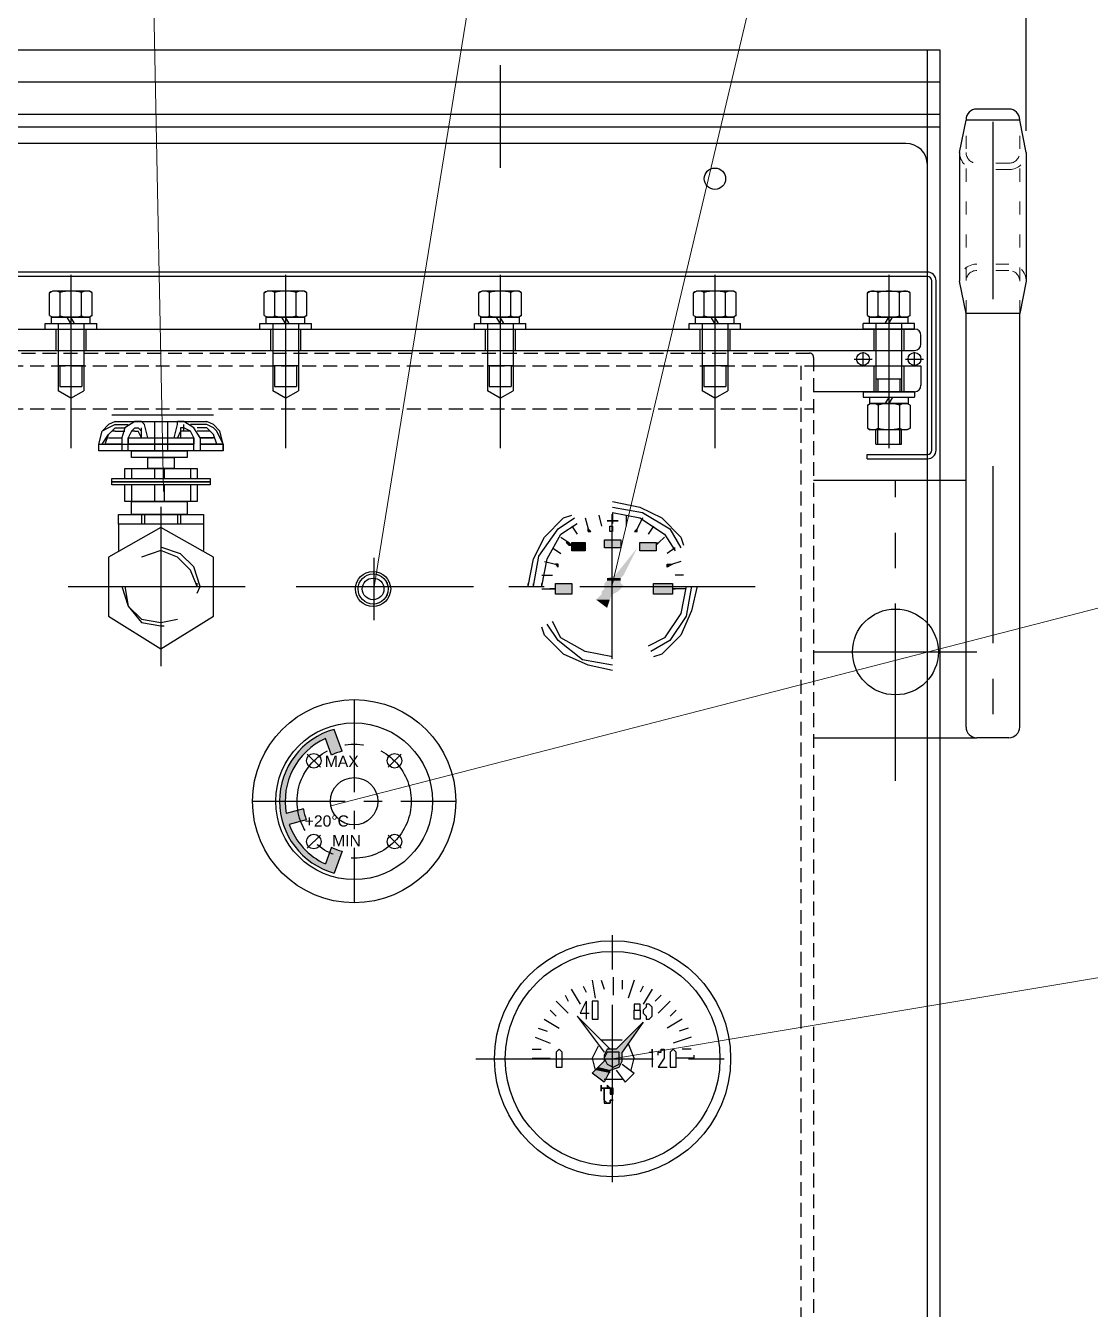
# Model space of a CAD drawing. Header units: millimetres. Extents: x 51831 to 122350, y -311274 to -161296.
# Drawn here: x 55073 to 55569, y -162672 to -162074 of the extents above; entities that cross this region are included whole.
import ezdxf

# ---------------------------------------------------------------- set-up
doc = ezdxf.new("R2010")
doc.units = ezdxf.units.MM
doc.header["$LTSCALE"] = 13
for name, pattern in [('ACAD_ISO03W100', [1.18, 0.47, -0.71]), ('CENTER', [50.8, 31.75, -6.35, 6.35, -6.35]), ('CENTER2', [1.125, 0.75, -0.125, 0.125, -0.125]), ('CENTERX2', [101.6, 63.5, -12.7, 12.7, -12.7]), ('DASHED', [0.75, 0.5, -0.25]), ('HIDDEN', [9.525, 6.35, -3.175])]:
    doc.linetypes.add(name, pattern=pattern)
doc.layers.get('0').update_dxf_attribs({"color": 1, "linetype": 'CENTER'})
for name, color, linetype in [('1', 4, 'Continuous'), ('2', 3, 'Continuous'), ('2细线层', 4, 'Continuous'), ('3中心线层', 1, 'CENTER'), ('4', 2, 'HIDDEN'), ('4虚线层', 6, 'DASHED'), ('粗实线', 4, 'Continuous')]:
    doc.layers.add(name, color=color, linetype=linetype)
doc.layers.add('标注、文本', color=3, linetype='Continuous', lineweight=25)
doc.layers.add('铁心', color=3, linetype='Continuous', lineweight=0)
doc.styles.add('Note Text (ANSI)', font='arial.ttf')
doc.styles.get("Standard").update_dxf_attribs({"font": 'gbenor.shx', "bigfont": 'gbcbig.shx'})
doc.dimstyles.new('1-15', dxfattribs={"dimscale": 20, "dimtxt": 3.5, "dimasz": 2, "dimexe": 1.5, "dimexo": 0.5, "dimgap": 0.5, "dimtad": 1, "dimtoh": 1, "dimdec": 1, "dimdsep": 46, "dimtxsty": 'Standard', "dimcen": 2.5, "dimclrd": 3, "dimclre": 3, "dimclrt": 3, "dimadec": 0, "dimazin": 2, "dimtfac": 1, "dimtdec": 1, "dimtmove": 0, "dimatfit": 2, "dimfxl": 1, "dimarcsym": 0})

# ---------------------------------------------------------------- blocks, each defined once
blk = doc.blocks.new('fgffg')
blk.add_hatch(color=256).paths.add_polyline_path([(26283.3, -83546.9, -0.054749), (26292.7, -83543.5), (26285.6, -83524, 0.757864), (26285.6, -83652), (26292.7, -83632.5, -0.054749), (26283.3, -83629), (26277.9, -83643.8, -0.201943), (26245.7, -83608.7), (26260.9, -83604.6, -0.054749), (26258.3, -83594.9), (26243.1, -83599, -0.342707), (26277.9, -83532.1)])
for p, q in [((26283.3, -83546.9), (26277.9, -83532.1)), ((26292.7, -83543.5), (26285.6, -83524)), ((26258.3, -83594.9), (26243.1, -83599)), ((26260.9, -83604.6), (26245.7, -83608.7)), ((26283.3, -83629), (26277.9, -83643.8)), ((26292.7, -83632.5), (26285.6, -83652))]:
    blk.add_line(p, q)
for radius, start, end in [(66.5, 105.6856, 254.3144), (61.5, 114.6661, 190.3339), (45.8, 103.7325, 116.2675), (45.8, 188.7325, 201.2675), (61.5, 199.6661, 245.3339), (45.8, 243.7325, 256.2675)]:
    blk.add_arc((26303.6, -83588), radius, start, end)
blk = doc.blocks.new('A$C6F763E90')
at = {"layer": '1', "color": 1, "linetype": 'CENTERX2', "lineweight": -3, "ltscale": 0.1}
for p, q in [((90.5, 181.1), (90.5, 0)), ((48.8, 132.3), (60.4, 120.7)), ((132.3, 132.3), (120.7, 120.7)), ((0, 90.5), (181.1, 90.5)), ((48.8, 48.8), (60.4, 60.4)), ((132.3, 48.8), (120.7, 60.4))]:
    blk.add_line(p, q, dxfattribs=at)
blk.add_circle((90.5, 90.5), 50.8, dxfattribs=at)
at = {"layer": '2细线层'}
for centre, radius in [((90.5, 90.5), 90.5), ((90.5, 90.5), 69.8), ((54.6, 126.5), 6.5), ((126.5, 126.5), 6.5), ((90.5, 90.5), 21.1), ((54.6, 54.6), 6.5), ((126.5, 54.6), 6.5)]:
    blk.add_circle(centre, radius, dxfattribs=at)
blk.add_blockref('fgffg', (-26213, 83678.5), dxfattribs=at)
at = {"layer": '2细线层', "style": 'Note Text (ANSI)'}
for s, p in [('MAX', (64.3, 121)), ('+20%%DC', (46.5, 67.9)), ('MIN', (70.9, 50.4))]:
    blk.add_text(s, height=10, dxfattribs=at).set_placement(p)
blk = doc.blocks.new('A$C611D0E0A')
at = {"layer": '粗实线', "lineweight": 30}
h = blk.add_hatch(color=256, dxfattribs=at)
h.dxf.hatch_style = 2
h.paths.add_polyline_path([(0.931, 2.201), (0.931, 2.159), (0.974, 2.159)])
h = blk.add_hatch(color=256, dxfattribs=at)
h.dxf.hatch_style = 2
h.paths.add_polyline_path([(1.693, 2.201), (1.651, 2.159), (1.693, 2.159)])
h = blk.add_hatch(color=256, dxfattribs=at)
h.dxf.hatch_style = 2
h.paths.add_polyline_path([(1.185, 1.905), (1.439, 1.905), (1.439, 2.032), (1.185, 2.032)])
h = blk.add_hatch(color=256, dxfattribs=at)
h.dxf.hatch_style = 2
h.paths.add_polyline_path([(0.593, 1.99), (0.635, 1.99), (0.635, 1.947)])
h = blk.add_hatch(color=256, dxfattribs=at)
h.dxf.hatch_style = 2
h.paths.add_polyline_path([(0.635, 1.863), (0.889, 1.863), (0.889, 1.99), (0.635, 1.99)])
h = blk.add_hatch(color=256, dxfattribs=at)
h.dxf.hatch_style = 2
h.paths.add_polyline_path([(0.931, 1.905), (1.143, 1.482), (1.27, 1.482)])
h = blk.add_hatch(color=256, dxfattribs=at)
h.dxf.hatch_style = 2
h.paths.add_polyline_path([(1.736, 1.863), (1.947, 1.863), (1.947, 1.99), (1.736, 1.99)])
h = blk.add_hatch(color=256, dxfattribs=at)
h.dxf.hatch_style = 2
h.paths.add_polyline_path([(1.99, 1.99), (1.947, 1.947), (1.99, 1.947)])
h = blk.add_hatch(color=256, dxfattribs=at)
h.dxf.hatch_style = 2
h.paths.add_polyline_path([(1.99, 1.99), (2.032, 1.99), (1.99, 1.947)])
h = blk.add_hatch(color=256, dxfattribs=at)
h.dxf.hatch_style = 2
h.paths.add_polyline_path([(0.423, 1.651), (0.466, 1.651), (0.466, 1.609)])
h = blk.add_hatch(color=256, dxfattribs=at)
h.dxf.hatch_style = 2
h.paths.add_polyline_path([(2.159, 1.651), (2.201, 1.651), (2.159, 1.609)])
h = blk.add_hatch(color=256, dxfattribs=at)
h.dxf.hatch_style = 2
h.paths.add_polyline_path([(1.143, 1.482), (1.185, 1.439), (1.397, 1.439)])
h = blk.add_hatch(color=256, dxfattribs=at)
h.dxf.hatch_style = 2
h.paths.add_polyline_path([(1.143, 1.482), (1.27, 1.482), (1.397, 1.439)])
h = blk.add_hatch(color=256, dxfattribs=at)
h.dxf.hatch_style = 2
h.paths.add_polyline_path([(1.185, 1.439), (1.185, 1.397), (1.397, 1.397)])
h = blk.add_hatch(color=256, dxfattribs=at)
h.dxf.hatch_style = 2
h.paths.add_polyline_path([(1.185, 1.439), (1.397, 1.439), (1.397, 1.397)])
h = blk.add_hatch(color=256, dxfattribs=at)
h.dxf.hatch_style = 2
h.paths.add_polyline_path([(1.185, 1.397), (1.185, 1.355), (1.439, 1.355)])
h = blk.add_hatch(color=256, dxfattribs=at)
h.dxf.hatch_style = 2
h.paths.add_polyline_path([(1.185, 1.397), (1.397, 1.397), (1.439, 1.355)])
h = blk.add_hatch(color=256, dxfattribs=at)
h.dxf.hatch_style = 2
h.paths.add_polyline_path([(0.381, 1.185), (0.677, 1.185), (0.677, 1.355), (0.381, 1.355)])
h = blk.add_hatch(color=256, dxfattribs=at)
h.dxf.hatch_style = 2
h.paths.add_polyline_path([(1.185, 1.355), (1.143, 1.312), (1.439, 1.312)])
h = blk.add_hatch(color=256, dxfattribs=at)
h.dxf.hatch_style = 2
h.paths.add_polyline_path([(1.143, 1.312), (1.185, 1.27), (1.439, 1.27)])
h = blk.add_hatch(color=256, dxfattribs=at)
h.dxf.hatch_style = 2
h.paths.add_polyline_path([(1.143, 1.312), (1.439, 1.312), (1.439, 1.27)])
h = blk.add_hatch(color=256, dxfattribs=at)
h.dxf.hatch_style = 2
h.paths.add_polyline_path([(1.185, 1.355), (1.439, 1.355), (1.439, 1.312)])
h = blk.add_hatch(color=256, dxfattribs=at)
h.dxf.hatch_style = 2
h.paths.add_polyline_path([(1.185, 1.27), (1.228, 1.228), (1.482, 1.228)])
h = blk.add_hatch(color=256, dxfattribs=at)
h.dxf.hatch_style = 2
h.paths.add_polyline_path([(1.185, 1.27), (1.439, 1.27), (1.482, 1.228)])
h = blk.add_hatch(color=256, dxfattribs=at)
h.dxf.hatch_style = 2
h.paths.add_polyline_path([(1.228, 1.228), (1.312, 1.185), (1.482, 1.185)])
h = blk.add_hatch(color=256, dxfattribs=at)
h.dxf.hatch_style = 2
h.paths.add_polyline_path([(1.228, 1.228), (1.482, 1.228), (1.482, 1.185)])
h = blk.add_hatch(color=256, dxfattribs=at)
h.dxf.hatch_style = 2
h.paths.add_polyline_path([(1.947, 1.185), (2.201, 1.185), (2.201, 1.355), (1.947, 1.355)])
h = blk.add_hatch(color=256, dxfattribs=at)
h.dxf.hatch_style = 2
h.paths.add_polyline_path([(1.312, 1.185), (1.355, 1.101), (1.566, 1.101)])
h = blk.add_hatch(color=256, dxfattribs=at)
h.dxf.hatch_style = 2
h.paths.add_polyline_path([(1.312, 1.185), (1.482, 1.185), (1.566, 1.101)])
h = blk.add_hatch(color=256, dxfattribs=at)
h.dxf.hatch_style = 2
h.paths.add_polyline_path([(1.355, 1.101), (1.566, 1.101), (1.397, 0.974)])
for points in [[(1.312, 2.625), (0.889, 2.54), (0.55, 2.371), (0.254, 2.074), (0.212, 1.947)], [(1.312, 2.54), (0.847, 2.455), (0.423, 2.201), (0.254, 1.905)], [(1.312, 2.455), (0.889, 2.371), (0.508, 2.117), (0.339, 1.863)], [(2.625, 1.312), (2.54, 1.736), (2.371, 2.074), (2.074, 2.371), (1.947, 2.413)], [(2.413, 1.312), (2.328, 1.736), (2.117, 2.117), (1.863, 2.286)], [(2.54, 1.312), (2.455, 1.778), (2.159, 2.201), (1.905, 2.371)], [(0, 1.312), (0.085, 0.931), (0.254, 0.55), (0.55, 0.254), (0.677, 0.212)], [(0.085, 1.312), (0.169, 0.847), (0.423, 0.466), (0.72, 0.296)], [(0.169, 1.312), (0.254, 0.889), (0.508, 0.508), (0.762, 0.381)], [(2.54, 1.312), (2.54, 1.355)], [(2.625, 1.312), (2.625, 1.355)], [(1.312, 0.212), (1.736, 0.296), (2.117, 0.508), (2.244, 0.762)], [(1.312, 0.085), (1.778, 0.169), (2.159, 0.466), (2.328, 0.72)], [(1.312, 0), (1.693, 0.085), (2.074, 0.254), (2.371, 0.55), (2.413, 0.677)]]:
    blk.add_lwpolyline(points, dxfattribs=at)
for points in [[(0.931, 2.201), (0.974, 2.159), (0.931, 2.159)], [(1.397, 2.328), (1.228, 2.328)], [(1.312, 2.244), (1.312, 2.201), (1.312, 2.159), (1.355, 2.159), (1.355, 2.201), (1.355, 2.244)], [(1.693, 2.201), (1.693, 2.159), (1.651, 2.159)], [(1.693, 2.201), (1.651, 2.159), (1.693, 2.159)], [(1.185, 1.905), (1.439, 1.905), (1.439, 2.032), (1.185, 2.032)], [(0.593, 1.99), (0.635, 1.947)], [(0.635, 1.863), (0.889, 1.863), (0.889, 1.99), (0.635, 1.99)], [(1.736, 1.863), (1.947, 1.863), (1.947, 1.99), (1.736, 1.99)], [(2.032, 1.99), (1.99, 1.947), (1.947, 1.947), (1.99, 1.99)], [(1.99, 1.99), (1.947, 1.947), (1.99, 1.947), (2.032, 1.99)], [(0.381, 1.651), (0.466, 1.609), (0.466, 1.651), (0.423, 1.651)], [(2.201, 1.651), (2.159, 1.609), (2.159, 1.651)], [(2.201, 1.651), (2.159, 1.609), (2.159, 1.651)], [(0.339, 1.27), (0.381, 1.27)], [(0.381, 1.185), (0.677, 1.185), (0.677, 1.355), (0.381, 1.355)], [(1.947, 1.185), (2.201, 1.185), (2.201, 1.355), (1.947, 1.355)], [(2.286, 1.27), (2.201, 1.27)], [(2.286, 1.27), (2.201, 1.27)]]:
    blk.add_lwpolyline(points, close=True, dxfattribs=at)
for points in [[(1.101, 2.413), (1.101, 2.413), (1.101, 2.244), (1.101, 2.244)], [(1.312, 2.455), (1.312, 2.455), (1.312, 2.286), (1.312, 2.286)], [(1.524, 2.413), (1.524, 2.413), (1.482, 2.244), (1.482, 2.244)], [(0.677, 2.244), (0.677, 2.244), (0.762, 2.117), (0.762, 2.117)], [(0.847, 2.371), (0.847, 2.371), (0.931, 2.201), (0.931, 2.201)], [(1.736, 2.371), (1.736, 2.371), (1.693, 2.201), (1.693, 2.201)], [(1.947, 2.244), (1.947, 2.244), (1.863, 2.117), (1.863, 2.117)], [(0.508, 2.074), (0.508, 2.074), (0.593, 1.99), (0.593, 1.99)], [(2.117, 2.074), (2.117, 2.074), (1.99, 1.99), (1.99, 1.99)], [(0.339, 1.905), (0.339, 1.905), (0.466, 1.82), (0.466, 1.82)], [(2.244, 1.905), (2.244, 1.905), (2.117, 1.82), (2.117, 1.82)], [(0.254, 1.693), (0.254, 1.693), (0.381, 1.651), (0.381, 1.651)], [(2.371, 1.693), (2.371, 1.693), (2.201, 1.651), (2.201, 1.651)], [(0.212, 1.482), (0.212, 1.482), (0.339, 1.482), (0.339, 1.482)], [(2.413, 1.482), (2.413, 1.482), (2.244, 1.482), (2.244, 1.482)], [(0.169, 1.27), (0.169, 1.27), (0.339, 1.27), (0.339, 1.27)], [(2.413, 1.27), (2.413, 1.27), (2.286, 1.27), (2.286, 1.27)], [(2.413, 1.312), (2.413, 1.312), (2.413, 1.355), (2.413, 1.355)]]:
    blk.add_open_spline(points, degree=3, dxfattribs=at)
blk = doc.blocks.new('*D1083')
at = {"layer": 'Defpoints', "color": 0, "transparency": 16777216}
for p in [(55538.7, -161949), (53448.7, -162132.67), (55538.7, -162132.67)]:
    blk.add_point(p, dxfattribs=at)
at = {"layer": '标注、文本', "color": 3, "lineweight": -2, "transparency": 16777216}
for p, q in [((53448.7, -162122.67), (53448.7, -161919)), ((55538.7, -162122.67), (55538.7, -161919)), ((53488.7, -161949), (55498.7, -161949))]:
    blk.add_line(p, q, dxfattribs=at)
at = {"layer": '标注、文本', "color": 3, "transparency": 16777216}
for points in [[(53488.7, -161942.33), (53488.7, -161955.66), (53448.7, -161949)], [(55498.7, -161942.33), (55498.7, -161955.66), (55538.7, -161949)]]:
    blk.add_solid(points, dxfattribs=at)
at = {"layer": '标注、文本', "color": 3, "transparency": 16777216, "insert": (54493.7, -161904), "char_height": 70, "attachment_point": 5}
blk.add_mtext('2090', dxfattribs=at)
blk = doc.blocks.new('A$C27D37FBA')
at = {"layer": '1', "color": 1, "linetype": 'CENTERX2', "lineweight": -3, "ltscale": 0.1}
for p, q in [((43.28, 74.34), (43.28, 0)), ((0, 37.17), (86.57, 37.17))]:
    blk.add_line(p, q, dxfattribs=at)
at = {"layer": '粗实线', "lineweight": 30}
for points in [[(21.92, 114.15), (18.86, 112.62), (15.81, 109.57)], [(34.13, 114.15), (31.07, 114.15), (26.5, 111.1), (24.97, 106.52)], [(37.18, 106.52), (35.65, 112.62), (34.13, 114.15)], [(49.39, 106.52), (50.92, 112.62), (50.92, 114.15)], [(61.6, 106.52), (58.55, 111.1), (53.97, 114.15)], [(70.76, 109.57), (67.71, 112.62), (64.65, 114.15)], [(21.92, 112.62), (18.86, 111.1), (15.81, 109.57)], [(21.92, 111.1), (20.39, 109.57), (18.86, 108.04)], [(21.92, 109.57), (20.39, 109.57), (18.86, 108.04)], [(31.07, 111.1), (29.55, 109.57), (28.02, 106.52)], [(31.07, 109.57), (29.55, 109.57), (28.02, 106.52)], [(34.13, 106.52), (34.13, 109.57), (32.6, 111.1)], [(34.13, 106.52), (32.6, 109.57)], [(34.13, 109.57), (34.13, 111.1)], [(53.97, 111.1), (52.44, 111.1), (52.44, 109.57), (52.44, 106.52)], [(53.97, 109.57), (52.44, 109.57)], [(58.55, 106.52), (57.02, 109.57), (53.97, 111.1)], [(58.55, 106.52), (57.02, 109.57), (53.97, 109.57)], [(69.23, 109.57), (67.71, 111.1), (64.65, 112.62)], [(67.71, 108.04), (66.18, 109.57), (64.65, 111.1)], [(67.71, 108.04), (66.18, 109.57), (64.65, 109.57)], [(72.28, 103.46), (72.28, 100.41), (14.28, 100.41), (14.28, 103.46)], [(61.6, 103.46), (72.28, 103.46), (72.28, 100.41), (14.28, 100.41), (14.28, 103.46), (24.97, 103.46)], [(28.02, 100.41), (28.02, 106.52), (28.02, 103.46)], [(28.02, 103.46), (58.55, 103.46)], [(58.55, 100.41), (58.55, 106.52), (58.55, 103.46)], [(26.5, 87.54), (26.5, 92.12), (60.07, 92.12), (60.07, 87.54)], [(60.07, 84.49), (60.07, 76.85), (26.5, 76.85), (26.5, 84.49)], [(60.07, 37.17), (57.02, 44.8), (50.92, 50.91), (43.28, 53.96), (34.13, 50.91)], [(60.07, 34.12), (61.6, 37.17), (58.55, 46.33), (52.44, 52.43), (43.28, 55.49)], [(24.97, 37.17), (28.02, 28.01), (34.13, 20.38), (43.28, 18.85), (44.81, 18.85)], [(26.5, 37.17), (28.02, 28.01), (34.13, 21.91), (43.28, 20.38), (50.92, 21.91)], [(60.07, 37.17), (60.07, 38.7)]]:
    blk.add_lwpolyline(points, dxfattribs=at)
for points in [[(55.5, 100.41), (55.5, 97.36), (29.55, 97.36), (29.55, 100.41)], [(49.39, 97.36), (49.39, 92.12), (37.18, 92.12), (37.18, 97.36)], [(66.18, 87.54), (66.18, 86.01), (20.39, 86.01), (20.39, 87.54)], [(66.18, 86.01), (66.18, 84.49), (20.39, 84.49), (20.39, 86.01)], [(55.5, 76.85), (55.5, 70.75), (29.55, 70.75), (29.55, 76.85)], [(63.13, 70.75), (63.13, 66.17), (23.44, 66.17), (23.44, 70.75)], [(18.86, 50.91), (18.86, 23.43), (43.28, 8.17), (67.71, 23.43), (67.71, 50.91), (43.28, 64.64)]]:
    blk.add_lwpolyline(points, close=True, dxfattribs=at)
for points in [[(20.39, 117.2), (20.39, 117.2), (67.71, 117.2), (67.71, 117.2)], [(21.92, 114.15), (21.92, 114.15), (64.65, 114.15), (64.65, 114.15)], [(40.23, 114.15), (40.23, 114.15), (40.23, 100.41), (40.23, 100.41)], [(46.34, 114.15), (46.34, 114.15), (46.34, 100.41), (46.34, 100.41)], [(53.97, 114.15), (53.97, 114.15), (50.92, 114.15), (50.92, 114.15)], [(50.92, 112.62), (50.92, 112.62), (50.92, 114.15), (50.92, 114.15)], [(14.28, 103.46), (14.28, 103.46), (15.81, 109.57), (15.81, 109.57)], [(14.28, 103.46), (14.28, 103.46), (15.81, 109.57), (15.81, 109.57)], [(15.81, 103.46), (15.81, 103.46), (18.86, 108.04), (18.86, 108.04)], [(17.34, 103.46), (17.34, 103.46), (18.86, 108.04), (18.86, 108.04)], [(21.92, 112.62), (21.92, 112.62), (28.02, 112.62), (28.02, 112.62)], [(21.92, 111.1), (21.92, 111.1), (26.5, 111.1), (26.5, 111.1)], [(21.92, 109.57), (21.92, 109.57), (26.5, 109.57), (26.5, 109.57)], [(31.07, 111.1), (31.07, 111.1), (32.6, 111.1), (32.6, 111.1)], [(31.07, 109.57), (31.07, 109.57), (32.6, 109.57), (32.6, 109.57)], [(52.44, 109.57), (52.44, 109.57), (50.92, 106.52), (50.92, 106.52)], [(53.97, 111.1), (53.97, 111.1), (53.97, 112.62), (53.97, 112.62)], [(53.97, 109.57), (53.97, 109.57), (53.97, 111.1), (53.97, 111.1)], [(64.65, 112.62), (64.65, 112.62), (57.02, 112.62), (57.02, 112.62)], [(64.65, 111.1), (64.65, 111.1), (60.07, 111.1), (60.07, 111.1)], [(64.65, 109.57), (64.65, 109.57), (60.07, 109.57), (60.07, 109.57)], [(69.23, 103.46), (69.23, 103.46), (67.71, 108.04), (67.71, 108.04)], [(69.23, 103.46), (69.23, 103.46), (67.71, 108.04), (67.71, 108.04)], [(72.28, 103.46), (72.28, 103.46), (69.23, 109.57), (69.23, 109.57)], [(72.28, 103.46), (72.28, 103.46), (70.76, 109.57), (70.76, 109.57)], [(24.97, 103.46), (24.97, 103.46), (17.34, 103.46), (17.34, 103.46)], [(18.86, 106.52), (18.86, 106.52), (24.97, 106.52), (24.97, 106.52)], [(24.97, 106.52), (24.97, 106.52), (24.97, 100.41), (24.97, 100.41)], [(24.97, 103.46), (24.97, 103.46), (28.02, 103.46), (28.02, 103.46)], [(28.02, 106.52), (28.02, 106.52), (58.55, 106.52), (58.55, 106.52)], [(58.55, 103.46), (58.55, 103.46), (28.02, 103.46), (28.02, 103.46)], [(61.6, 106.52), (61.6, 106.52), (67.71, 106.52), (67.71, 106.52)], [(67.71, 106.52), (67.71, 106.52), (61.6, 106.52), (61.6, 106.52)], [(61.6, 106.52), (61.6, 106.52), (61.6, 100.41), (61.6, 100.41)], [(72.28, 103.46), (72.28, 103.46), (61.6, 103.46), (61.6, 103.46)], [(61.6, 103.46), (61.6, 103.46), (69.23, 103.46), (69.23, 103.46)], [(72.28, 100.41), (72.28, 100.41), (72.28, 103.46), (72.28, 103.46)], [(29.55, 92.12), (29.55, 92.12), (29.55, 87.54), (29.55, 87.54)], [(40.23, 92.12), (40.23, 92.12), (40.23, 87.54), (40.23, 87.54)], [(44.81, 92.12), (44.81, 92.12), (44.81, 87.54), (44.81, 87.54)], [(57.02, 92.12), (57.02, 92.12), (57.02, 87.54), (57.02, 87.54)], [(29.55, 84.49), (29.55, 84.49), (29.55, 76.85), (29.55, 76.85)], [(40.23, 84.49), (40.23, 84.49), (40.23, 76.85), (40.23, 76.85)], [(44.81, 84.49), (44.81, 84.49), (44.81, 76.85), (44.81, 76.85)], [(57.02, 84.49), (57.02, 84.49), (57.02, 76.85), (57.02, 76.85)], [(23.44, 66.17), (23.44, 66.17), (23.44, 53.96), (23.44, 53.96)], [(34.13, 70.75), (34.13, 70.75), (34.13, 66.17), (34.13, 66.17)], [(35.65, 70.75), (35.65, 70.75), (35.65, 66.17), (35.65, 66.17)], [(50.92, 70.75), (50.92, 70.75), (50.92, 66.17), (50.92, 66.17)], [(52.44, 70.75), (52.44, 70.75), (52.44, 66.17), (52.44, 66.17)], [(63.13, 66.17), (63.13, 66.17), (63.13, 53.96), (63.13, 53.96)]]:
    blk.add_open_spline(points, degree=3, dxfattribs=at)

msp = doc.modelspace()

# ---------------------------------------------------------------- hatches: boundary and pattern name
at = {"layer": '粗实线', "lineweight": 30}
h = msp.add_hatch(color=256, dxfattribs=at)
h.dxf.hatch_style = 2
h.paths.add_polyline_path([(55360.299, -162537.858), (55347.726, -162550.431), (55351.917, -162550.431)])
h = msp.add_hatch(color=256, dxfattribs=at)
h.dxf.hatch_style = 2
h.paths.add_polyline_path([(55343.535, -162550.431), (55342.138, -162551.828), (55350.52, -162551.828)])
h = msp.add_hatch(color=256, dxfattribs=at)
h.dxf.hatch_style = 2
h.paths.add_polyline_path([(55342.138, -162551.828), (55342.138, -162553.225), (55350.52, -162553.225)])
h = msp.add_hatch(color=256, dxfattribs=at)
h.dxf.hatch_style = 2
h.paths.add_polyline_path([(55342.138, -162551.828), (55350.52, -162551.828), (55350.52, -162553.225)])
h = msp.add_hatch(color=256, dxfattribs=at)
h.dxf.hatch_style = 2
h.paths.add_polyline_path([(55342.138, -162553.225), (55342.138, -162556.019), (55350.52, -162556.019)])
h = msp.add_hatch(color=256, dxfattribs=at)
h.dxf.hatch_style = 2
h.paths.add_polyline_path([(55342.138, -162553.225), (55350.52, -162553.225), (55350.52, -162556.019)])
h = msp.add_hatch(color=256, dxfattribs=at)
h.dxf.hatch_style = 2
h.paths.add_polyline_path([(55343.535, -162550.431), (55351.917, -162550.431), (55350.52, -162551.828)])
h = msp.add_hatch(color=256, dxfattribs=at)
h.dxf.hatch_style = 2
h.paths.add_polyline_path([(55337.947, -162560.21), (55336.55, -162561.607), (55344.932, -162561.607)])
h = msp.add_hatch(color=256, dxfattribs=at)
h.dxf.hatch_style = 2
h.paths.add_polyline_path([(55336.55, -162561.607), (55344.932, -162561.607), (55342.138, -162565.798)])
h = msp.add_hatch(color=256, dxfattribs=at)
h.dxf.hatch_style = 2
h.paths.add_polyline_path([(55339.344, -162558.813), (55337.947, -162560.21), (55344.932, -162560.21)])
h = msp.add_hatch(color=256, dxfattribs=at)
h.dxf.hatch_style = 2
h.paths.add_polyline_path([(55337.947, -162560.21), (55344.932, -162560.21), (55344.932, -162561.607)])
h = msp.add_hatch(color=256, dxfattribs=at)
h.dxf.hatch_style = 2
h.paths.add_polyline_path([(55342.138, -162556.019), (55339.344, -162558.813), (55349.123, -162558.813)])
h = msp.add_hatch(color=256, dxfattribs=at)
h.dxf.hatch_style = 2
h.paths.add_polyline_path([(55339.344, -162558.813), (55349.123, -162558.813), (55344.932, -162560.21)])
h = msp.add_hatch(color=256, dxfattribs=at)
h.dxf.hatch_style = 2
h.paths.add_polyline_path([(55342.138, -162556.019), (55350.52, -162556.019), (55349.123, -162558.813)])
h = msp.add_hatch(color=256, dxfattribs=at)
h.dxf.hatch_style = 2
h.paths.add_polyline_path([(55343.535, -162567.195), (55343.535, -162568.592), (55342.138, -162568.592), (55342.138, -162569.989), (55342.138, -162571.386), (55342.138, -162572.783), (55342.138, -162574.18), (55342.138, -162575.577), (55343.535, -162575.577), (55344.932, -162575.577), (55343.535, -162575.577), (55342.138, -162574.18), (55342.138, -162572.783), (55342.138, -162571.386), (55342.138, -162569.989), (55342.138, -162568.592), (55343.535, -162568.592), (55344.932, -162568.592)])
h = msp.add_hatch(color=256, dxfattribs=at)
h.dxf.hatch_style = 2
h.paths.add_polyline_path([(55340.741, -162568.592), (55340.741, -162569.989), (55340.741, -162568.592), (55342.138, -162568.592)])
h = msp.add_hatch(color=256, dxfattribs=at)
h.dxf.hatch_style = 2
h.paths.add_polyline_path([(55346.329, -162568.592), (55344.932, -162568.592), (55344.932, -162569.989), (55344.932, -162571.386), (55346.329, -162571.386)])
h = msp.add_hatch(color=256, dxfattribs=at)
h.dxf.hatch_style = 2
h.paths.add_polyline_path([(55346.329, -162574.18), (55344.932, -162574.18), (55344.932, -162575.577), (55343.535, -162575.577), (55344.932, -162575.577), (55344.932, -162574.18)])

# ---------------------------------------------------------------- linework, layer by layer
at = {"layer": '1', "color": 1, "linetype": 'CENTERX2', "lineweight": -3, "ltscale": 0.1}
for p, q in [((55523.201, -162118.449), (55523.201, -162206.39)), ((55474.701, -162212.494), (55474.701, -162255.762)), ((55462.701, -162232.172), (55462.701, -162225.695)), ((55486.701, -162232.172), (55486.701, -162225.695)), ((55458.516, -162228.934), (55466.885, -162228.934)), ((55482.516, -162228.934), (55490.885, -162228.934)), ((55523.201, -162278.799), (55523.201, -162405.411)), ((55477.787, -162425.411), (55477.787, -162285.411)), ((55345.671, -162301.281), (55345.671, -162368.597)), ((55234.795, -162321.598), (55234.795, -162350.538)), ((55198.642, -162334.939), (55412.449, -162334.939)), ((55439.873, -162365.411), (55515.701, -162365.411)), ((55346.033, -162612.429), (55346.033, -162497.449)), ((55282.397, -162554.939), (55404.04, -162554.939))]:
    msp.add_line(p, q, dxfattribs=at)
at = {"layer": '1'}
for p, q in [((55083.776, -162198.001), (55085.105, -162197.234)), ((55083.776, -162208.666), (55083.776, -162198.001)), ((55102.296, -162197.234), (55085.105, -162197.234)), ((55088.738, -162208.666), (55088.738, -162198.001)), ((55098.663, -162208.666), (55098.663, -162198.001)), ((55103.626, -162198.001), (55102.296, -162197.234)), ((55103.626, -162208.666), (55103.626, -162198.001)), ((55183.776, -162198.001), (55185.105, -162197.234)), ((55183.776, -162208.666), (55183.776, -162198.001)), ((55202.296, -162197.234), (55185.105, -162197.234)), ((55188.738, -162208.666), (55188.738, -162198.001)), ((55198.663, -162208.666), (55198.663, -162198.001)), ((55203.626, -162198.001), (55202.296, -162197.234)), ((55203.626, -162208.666), (55203.626, -162198.001)), ((55283.776, -162198.001), (55285.105, -162197.234)), ((55283.776, -162208.666), (55283.776, -162198.001)), ((55302.296, -162197.234), (55285.105, -162197.234)), ((55288.738, -162208.666), (55288.738, -162198.001)), ((55298.663, -162208.666), (55298.663, -162198.001)), ((55303.626, -162198.001), (55302.296, -162197.234)), ((55303.626, -162208.666), (55303.626, -162198.001)), ((55383.776, -162198.001), (55385.105, -162197.234)), ((55383.776, -162208.666), (55383.776, -162198.001)), ((55402.296, -162197.234), (55385.105, -162197.234)), ((55388.738, -162208.666), (55388.738, -162198.001)), ((55398.663, -162208.666), (55398.663, -162198.001)), ((55403.626, -162198.001), (55402.296, -162197.234)), ((55403.626, -162208.666), (55403.626, -162198.001)), ((55464.776, -162198.001), (55466.105, -162197.234)), ((55464.776, -162208.666), (55464.776, -162198.001)), ((55466.105, -162197.234), (55483.296, -162197.234)), ((55469.738, -162208.666), (55469.738, -162198.001)), ((55479.663, -162208.666), (55479.663, -162198.001)), ((55484.626, -162198.001), (55483.296, -162197.234)), ((55484.626, -162208.666), (55484.626, -162198.001)), ((55083.776, -162208.666), (55085.105, -162209.434)), ((55103.626, -162208.666), (55102.296, -162209.434)), ((55183.776, -162208.666), (55185.105, -162209.434)), ((55203.626, -162208.666), (55202.296, -162209.434)), ((55283.776, -162208.666), (55285.105, -162209.434)), ((55303.626, -162208.666), (55302.296, -162209.434)), ((55383.776, -162208.666), (55385.105, -162209.434)), ((55403.626, -162208.666), (55402.296, -162209.434)), ((55464.776, -162208.666), (55466.105, -162209.434)), ((55484.626, -162208.666), (55483.296, -162209.434)), ((55081.701, -162214.934), (55081.701, -162212.434)), ((55081.701, -162212.434), (55105.701, -162212.434)), ((55081.701, -162214.934), (55105.701, -162214.934)), ((55084.701, -162212.434), (55084.701, -162209.434)), ((55084.701, -162209.434), (55102.701, -162209.434)), ((55084.701, -162212.434), (55102.701, -162212.434)), ((55102.296, -162209.434), (55085.105, -162209.434)), ((55087.701, -162212.652), (55087.701, -162238.152)), ((55093.701, -162212.434), (55092.001, -162209.434)), ((55095.401, -162212.434), (55093.701, -162209.434)), ((55099.701, -162212.652), (55099.701, -162238.152)), ((55102.701, -162212.434), (55102.701, -162209.434)), ((55105.701, -162214.934), (55105.701, -162212.434)), ((55181.701, -162214.934), (55181.701, -162212.434)), ((55181.701, -162212.434), (55205.701, -162212.434)), ((55181.701, -162214.934), (55205.701, -162214.934)), ((55184.701, -162212.434), (55184.701, -162209.434)), ((55184.701, -162209.434), (55202.701, -162209.434)), ((55184.701, -162212.434), (55202.701, -162212.434)), ((55202.296, -162209.434), (55185.105, -162209.434)), ((55187.701, -162212.652), (55187.701, -162238.152)), ((55193.701, -162212.434), (55192.001, -162209.434)), ((55195.401, -162212.434), (55193.701, -162209.434)), ((55199.701, -162212.652), (55199.701, -162238.152)), ((55202.701, -162212.434), (55202.701, -162209.434)), ((55205.701, -162214.934), (55205.701, -162212.434)), ((55281.701, -162214.934), (55281.701, -162212.434)), ((55281.701, -162212.434), (55305.701, -162212.434)), ((55281.701, -162214.934), (55305.701, -162214.934)), ((55284.701, -162212.434), (55284.701, -162209.434)), ((55284.701, -162209.434), (55302.701, -162209.434)), ((55284.701, -162212.434), (55302.701, -162212.434)), ((55302.296, -162209.434), (55285.105, -162209.434)), ((55287.701, -162212.652), (55287.701, -162238.152)), ((55293.701, -162212.434), (55292.001, -162209.434)), ((55295.401, -162212.434), (55293.701, -162209.434)), ((55299.701, -162212.652), (55299.701, -162238.152)), ((55302.701, -162212.434), (55302.701, -162209.434)), ((55305.701, -162214.934), (55305.701, -162212.434)), ((55381.701, -162214.934), (55381.701, -162212.434)), ((55381.701, -162212.434), (55405.701, -162212.434)), ((55381.701, -162214.934), (55405.701, -162214.934)), ((55384.701, -162212.434), (55384.701, -162209.434)), ((55384.701, -162209.434), (55402.701, -162209.434)), ((55384.701, -162212.434), (55402.701, -162212.434)), ((55402.296, -162209.434), (55385.105, -162209.434)), ((55387.701, -162212.652), (55387.701, -162238.152)), ((55393.701, -162212.434), (55392.001, -162209.434)), ((55395.401, -162212.434), (55393.701, -162209.434)), ((55399.701, -162212.652), (55399.701, -162238.152)), ((55402.701, -162212.434), (55402.701, -162209.434)), ((55405.701, -162214.934), (55405.701, -162212.434)), ((55462.701, -162214.934), (55462.701, -162212.434)), ((55486.701, -162212.434), (55462.701, -162212.434)), ((55486.701, -162214.934), (55462.701, -162214.934)), ((55465.701, -162212.434), (55465.701, -162209.434)), ((55483.701, -162209.434), (55465.701, -162209.434)), ((55483.701, -162212.434), (55465.701, -162212.434)), ((55466.105, -162209.434), (55483.296, -162209.434)), ((55468.701, -162212.652), (55468.701, -162238.152)), ((55473.001, -162212.434), (55474.701, -162209.434)), ((55474.701, -162212.434), (55476.401, -162209.434)), ((55480.701, -162212.652), (55480.701, -162238.152)), ((55483.701, -162212.434), (55483.701, -162209.434)), ((55486.701, -162214.934), (55486.701, -162212.434)), ((55099.701, -162232.152), (55087.701, -162232.152)), ((55199.701, -162232.152), (55187.701, -162232.152)), ((55299.701, -162232.152), (55287.701, -162232.152)), ((55399.701, -162232.152), (55387.701, -162232.152)), ((55087.701, -162238.152), (55087.701, -162243.687)), ((55099.701, -162238.152), (55099.701, -162243.687)), ((55187.701, -162238.152), (55187.701, -162243.687)), ((55199.701, -162238.152), (55199.701, -162243.687)), ((55287.701, -162238.152), (55287.701, -162243.687)), ((55299.701, -162238.152), (55299.701, -162243.687)), ((55387.701, -162238.152), (55387.701, -162243.687)), ((55399.701, -162238.152), (55399.701, -162243.687)), ((55468.701, -162238.152), (55480.701, -162238.152)), ((55468.701, -162238.152), (55468.701, -162244.152)), ((55480.701, -162238.152), (55480.701, -162244.152)), ((55462.701, -162244.152), (55486.701, -162244.152)), ((55462.701, -162244.152), (55462.701, -162246.652)), ((55486.701, -162244.152), (55486.701, -162246.652)), ((55462.701, -162246.652), (55486.701, -162246.652)), ((55464.776, -162250.419), (55466.105, -162249.652)), ((55464.776, -162250.419), (55464.776, -162261.084)), ((55465.701, -162246.652), (55483.701, -162246.652)), ((55465.701, -162246.652), (55465.701, -162249.652)), ((55465.701, -162249.652), (55483.701, -162249.652)), ((55483.296, -162249.652), (55466.105, -162249.652)), ((55469.738, -162250.419), (55469.738, -162261.084)), ((55474.701, -162246.652), (55473.001, -162249.652)), ((55476.401, -162246.652), (55474.701, -162249.652)), ((55479.663, -162250.419), (55479.663, -162261.084)), ((55484.626, -162250.419), (55483.296, -162249.652)), ((55483.701, -162246.652), (55483.701, -162249.652)), ((55484.626, -162250.419), (55484.626, -162261.084)), ((55464.776, -162261.084), (55466.105, -162261.852)), ((55483.296, -162261.852), (55466.105, -162261.852)), ((55468.701, -162268.593), (55468.701, -162261.852)), ((55480.701, -162268.593), (55480.701, -162261.852)), ((55484.626, -162261.084), (55483.296, -162261.852)), ((55468.701, -162268.593), (55480.701, -162268.593))]:
    msp.add_line(p, q, dxfattribs=at)
for centre, radius, start, end in [((55086.311, -162201.802), 4.569, 57.914436, 123.704561), ((55093.701, -162215.234), 18, 73.996597, 106.003403), ((55101.09, -162201.802), 4.569, 56.295439, 122.085564), ((55186.311, -162201.802), 4.569, 57.914436, 123.704561), ((55193.701, -162215.234), 18, 73.996597, 106.003403), ((55201.09, -162201.802), 4.569, 56.295439, 122.085564), ((55286.311, -162201.802), 4.569, 57.914436, 123.704561), ((55293.701, -162215.234), 18, 73.996597, 106.003403), ((55301.09, -162201.802), 4.569, 56.295439, 122.085564), ((55386.311, -162201.802), 4.569, 57.914436, 123.704561), ((55393.701, -162215.234), 18, 73.996597, 106.003403), ((55401.09, -162201.802), 4.569, 56.295439, 122.085564), ((55467.311, -162201.802), 4.569, 57.914436, 123.704561), ((55474.701, -162215.234), 18, 73.996597, 106.003403), ((55482.09, -162201.802), 4.569, 56.295439, 122.085564), ((55086.311, -162204.865), 4.569, 236.295439, 302.558752), ((55093.701, -162191.434), 18, 253.996597, 286.003403), ((55101.09, -162204.865), 4.569, 237.914436, 303.704561), ((55186.311, -162204.865), 4.569, 236.295439, 302.558752), ((55193.701, -162191.434), 18, 253.996597, 286.003403), ((55201.09, -162204.865), 4.569, 237.914436, 303.704561), ((55286.311, -162204.865), 4.569, 236.295439, 302.558752), ((55293.701, -162191.434), 18, 253.996597, 286.003403), ((55301.09, -162204.865), 4.569, 237.914436, 303.704561), ((55386.311, -162204.865), 4.569, 236.295439, 302.558752), ((55393.701, -162191.434), 18, 253.996597, 286.003403), ((55401.09, -162204.865), 4.569, 237.914436, 303.704561), ((55467.311, -162204.865), 4.569, 236.295439, 302.085564), ((55474.701, -162191.434), 18, 253.996597, 286.003403), ((55482.09, -162204.865), 4.569, 237.441248, 303.704561), ((55467.311, -162254.22), 4.569, 57.441248, 123.704561), ((55474.701, -162267.652), 18, 73.996597, 106.003403), ((55482.09, -162254.22), 4.569, 56.295439, 122.085564), ((55467.311, -162257.283), 4.569, 236.295439, 302.085564), ((55474.701, -162243.852), 18, 253.996597, 286.003403), ((55482.09, -162257.283), 4.569, 237.914436, 303.704561)]:
    msp.add_arc(centre, radius, start, end, dxfattribs=at)
at = {"layer": '2'}
for p, q in [((55088.601, -162232.152), (55088.601, -162241.687)), ((55098.801, -162232.152), (55098.801, -162241.687)), ((55188.601, -162232.152), (55188.601, -162241.687)), ((55198.801, -162232.152), (55198.801, -162241.687)), ((55288.601, -162232.152), (55288.601, -162241.687)), ((55298.801, -162232.152), (55298.801, -162241.687)), ((55388.601, -162232.152), (55388.601, -162241.687)), ((55398.801, -162232.152), (55398.801, -162241.687)), ((55469.601, -162238.152), (55469.601, -162244.152)), ((55479.801, -162238.152), (55479.801, -162244.152)), ((55469.601, -162268.593), (55469.601, -162261.852)), ((55479.801, -162268.593), (55479.801, -162261.852))]:
    msp.add_line(p, q, dxfattribs=at)
at = {"layer": '3中心线层', "linetype": 'CENTER2', "lineweight": -3, "ltscale": 10}
msp.add_line((55293.701, -162092.02), (55293.701, -162139.816), dxfattribs=at)
at = {"layer": '4'}
for p, q in [((55093.701, -162189.652), (55093.701, -162270.452)), ((55193.701, -162189.652), (55193.701, -162270.452)), ((55293.701, -162189.652), (55293.701, -162270.452)), ((55393.701, -162189.652), (55393.701, -162270.452)), ((55474.701, -162189.652), (55474.701, -162270.452))]:
    msp.add_line(p, q, dxfattribs=at)
at = {"layer": '4虚线层'}
for p, q in [((53549.701, -162226.152), (55437.701, -162226.152)), ((53553.701, -162232.152), (55439.701, -162232.152)), ((55433.701, -162232.152), (55433.701, -164126.902)), ((55439.701, -162228.152), (55439.701, -164126.902)), ((53553.701, -162252.152), (55439.701, -162252.152))]:
    msp.add_line(p, q, dxfattribs=at)
msp.add_arc((55437.701, -162228.152), 2, 0, 90, dxfattribs=at)
msp.add_arc((55437.701, -162228.152), 2, 0, 90, dxfattribs=at)
at = {"layer": '标注、文本', "color": 4, "lineweight": 30}
for p, q in [((55492.701, -164126.902), (55492.701, -162084.934)), ((55498.701, -164134.902), (55498.701, -162084.934)), ((55439.701, -162285.411), (55510.701, -162285.411)), ((55439.873, -162405.411), (55515.701, -162405.411))]:
    msp.add_line(p, q, dxfattribs=at)
at = {"layer": '标注、文本'}
for p, q in [((55530.701, -162112.428), (55515.701, -162112.428)), ((55523.201, -162112.428), (55523.201, -162112.428)), ((55507.701, -162132.669), (55510.701, -162117.669)), ((55535.701, -162117.669), (55510.701, -162117.669)), ((55538.701, -162132.669), (55535.701, -162117.669)), ((55482.701, -162128.428), (53504.701, -162128.428)), ((55507.701, -162132.669), (55507.701, -162192.669)), ((55538.701, -162132.669), (55538.701, -162192.669)), ((55492.701, -162188.428), (55492.701, -162138.428)), ((55492.701, -162188.428), (53494.701, -162188.428)), ((55492.701, -162190.428), (53494.701, -162190.428)), ((55494.701, -162271.411), (55494.701, -162192.428)), ((55496.701, -162271.411), (55496.701, -162192.428)), ((55510.701, -162207.669), (55507.701, -162192.669)), ((55538.701, -162192.669), (55535.701, -162207.669)), ((55510.701, -162400.411), (55510.701, -162207.669)), ((55535.701, -162207.669), (55510.701, -162207.669)), ((55535.701, -162400.411), (55535.701, -162207.669)), ((53500.701, -162214.934), (55486.701, -162214.934)), ((55086.701, -162214.934), (55086.701, -162224.934)), ((55100.701, -162214.934), (55100.701, -162224.934)), ((55186.701, -162214.934), (55186.701, -162224.934)), ((55200.701, -162214.934), (55200.701, -162224.934)), ((55286.701, -162214.934), (55286.701, -162224.934)), ((55300.701, -162214.934), (55300.701, -162224.934)), ((55386.701, -162214.934), (55386.701, -162224.934)), ((55400.701, -162214.934), (55400.701, -162224.934)), ((55467.701, -162214.934), (55467.701, -162224.934)), ((55481.701, -162214.934), (55481.701, -162224.934)), ((55489.701, -162221.934), (55489.701, -162217.934)), ((55489.701, -162221.934), (55489.701, -162217.934)), ((53500.701, -162224.934), (55486.701, -162224.934)), ((55439.701, -162232.152), (55489.701, -162232.152)), ((55439.701, -162232.152), (55489.701, -162232.152)), ((55439.701, -162232.152), (55489.701, -162232.152)), ((55439.701, -162232.152), (55489.701, -162232.152)), ((55467.701, -162232.152), (55467.701, -162244.152)), ((55481.701, -162232.152), (55481.701, -162244.152)), ((55489.701, -162232.152), (55489.701, -162241.152)), ((55093.701, -162247.152), (55087.701, -162243.687)), ((55093.701, -162247.152), (55087.701, -162243.687)), ((55093.701, -162247.152), (55087.701, -162243.687)), ((55093.701, -162247.152), (55087.701, -162243.687)), ((55093.701, -162247.152), (55087.701, -162243.687)), ((55093.701, -162247.152), (55087.701, -162243.687)), ((55093.701, -162247.152), (55087.701, -162243.687)), ((55093.701, -162247.152), (55087.701, -162243.687)), ((55088.601, -162241.687), (55098.801, -162241.687)), ((55093.701, -162247.152), (55099.701, -162243.687)), ((55093.701, -162247.152), (55099.701, -162243.687)), ((55093.701, -162247.152), (55099.701, -162243.687)), ((55093.701, -162247.152), (55099.701, -162243.687)), ((55093.701, -162247.152), (55099.701, -162243.687)), ((55093.701, -162247.152), (55099.701, -162243.687)), ((55093.701, -162247.152), (55099.701, -162243.687)), ((55093.701, -162247.152), (55099.701, -162243.687)), ((55193.701, -162247.152), (55187.701, -162243.687)), ((55193.701, -162247.152), (55187.701, -162243.687)), ((55193.701, -162247.152), (55187.701, -162243.687)), ((55193.701, -162247.152), (55187.701, -162243.687)), ((55193.701, -162247.152), (55187.701, -162243.687)), ((55193.701, -162247.152), (55187.701, -162243.687)), ((55193.701, -162247.152), (55187.701, -162243.687)), ((55193.701, -162247.152), (55187.701, -162243.687)), ((55188.601, -162241.687), (55198.801, -162241.687)), ((55193.701, -162247.152), (55199.701, -162243.687)), ((55193.701, -162247.152), (55199.701, -162243.687)), ((55193.701, -162247.152), (55199.701, -162243.687)), ((55193.701, -162247.152), (55199.701, -162243.687)), ((55193.701, -162247.152), (55199.701, -162243.687)), ((55193.701, -162247.152), (55199.701, -162243.687)), ((55193.701, -162247.152), (55199.701, -162243.687)), ((55193.701, -162247.152), (55199.701, -162243.687)), ((55293.701, -162247.152), (55287.701, -162243.687)), ((55293.701, -162247.152), (55287.701, -162243.687)), ((55293.701, -162247.152), (55287.701, -162243.687)), ((55293.701, -162247.152), (55287.701, -162243.687)), ((55293.701, -162247.152), (55287.701, -162243.687)), ((55293.701, -162247.152), (55287.701, -162243.687)), ((55293.701, -162247.152), (55287.701, -162243.687)), ((55293.701, -162247.152), (55287.701, -162243.687)), ((55288.601, -162241.687), (55298.801, -162241.687)), ((55293.701, -162247.152), (55299.701, -162243.687)), ((55293.701, -162247.152), (55299.701, -162243.687)), ((55293.701, -162247.152), (55299.701, -162243.687)), ((55293.701, -162247.152), (55299.701, -162243.687)), ((55293.701, -162247.152), (55299.701, -162243.687)), ((55293.701, -162247.152), (55299.701, -162243.687)), ((55293.701, -162247.152), (55299.701, -162243.687)), ((55293.701, -162247.152), (55299.701, -162243.687)), ((55393.701, -162247.152), (55387.701, -162243.687)), ((55393.701, -162247.152), (55387.701, -162243.687)), ((55393.701, -162247.152), (55387.701, -162243.687)), ((55393.701, -162247.152), (55387.701, -162243.687)), ((55393.701, -162247.152), (55387.701, -162243.687)), ((55393.701, -162247.152), (55387.701, -162243.687)), ((55393.701, -162247.152), (55387.701, -162243.687)), ((55393.701, -162247.152), (55387.701, -162243.687)), ((55388.601, -162241.687), (55398.801, -162241.687)), ((55393.701, -162247.152), (55399.701, -162243.687)), ((55393.701, -162247.152), (55399.701, -162243.687)), ((55393.701, -162247.152), (55399.701, -162243.687)), ((55393.701, -162247.152), (55399.701, -162243.687)), ((55393.701, -162247.152), (55399.701, -162243.687)), ((55393.701, -162247.152), (55399.701, -162243.687)), ((55393.701, -162247.152), (55399.701, -162243.687)), ((55393.701, -162247.152), (55399.701, -162243.687)), ((55486.701, -162244.152), (55439.701, -162244.152)), ((55486.701, -162244.152), (55439.701, -162244.152)), ((55093.701, -162247.152), (55093.701, -162247.152)), ((55193.701, -162247.152), (55193.701, -162247.152)), ((55293.701, -162247.152), (55293.701, -162247.152)), ((55393.701, -162247.152), (55393.701, -162247.152)), ((55464.704, -162273.411), (55492.701, -162273.411)), ((55464.704, -162275.411), (55464.704, -162273.411)), ((55464.704, -162275.411), (55492.701, -162275.411)), ((55530.701, -162405.411), (55515.701, -162405.411))]:
    msp.add_line(p, q, dxfattribs=at)
at = {"layer": '标注、文本', "color": 2, "linetype": 'ACAD_ISO03W100', "lineweight": 18}
for p, q in [((55510.701, -162207.669), (55510.701, -162117.428)), ((55535.701, -162207.669), (55535.701, -162117.428)), ((55530.701, -162137.669), (55515.701, -162137.669)), ((55530.701, -162140.669), (55515.701, -162140.669)), ((55530.701, -162184.669), (55515.701, -162184.669)), ((55530.701, -162187.669), (55515.701, -162187.669))]:
    msp.add_line(p, q, dxfattribs=at)
at = {"layer": '标注、文本'}
for centre, radius in [((55462.701, -162228.934), 3), ((55486.701, -162228.934), 3), ((55234.46, -162336.068), 8.198), ((55234.46, -162336.068), 5.053), ((55477.787, -162365.411), 20), ((55346.033, -162554.939), 55)]:
    msp.add_circle(centre, radius, dxfattribs=at)
at = {"layer": '标注、文本', "color": 4, "lineweight": 30}
for radius in [55, 50]:
    msp.add_circle((55346.033, -162554.939), radius, dxfattribs=at)
at = {"layer": '标注、文本'}
for centre, radius, start, end in [((55515.701, -162117.428), 5, 90, 180), ((55530.701, -162117.428), 5, 0, 90), ((55482.701, -162138.428), 10, 0, 90), ((55492.701, -162192.428), 4, 0, 90), ((55492.701, -162192.428), 2, 0, 90), ((55486.701, -162217.934), 3, 0, 90), ((55486.701, -162217.934), 3, 0, 90), ((55486.701, -162221.934), 3, 270, 0), ((55486.701, -162221.934), 3, 270, 0), ((55486.701, -162241.152), 3, 270, 0), ((55492.701, -162271.411), 2, 270, 0), ((55492.701, -162271.411), 4, 270, 0), ((55515.701, -162400.411), 5, 180, 270), ((55530.701, -162400.411), 5, 270, 0)]:
    msp.add_arc(centre, radius, start, end, dxfattribs=at)
at = {"layer": '标注、文本', "color": 2, "linetype": 'ACAD_ISO03W100', "lineweight": 18}
for centre, radius, start, end in [((55515.701, -162132.669), 8, 180, 270), ((55515.701, -162132.669), 5, 180, 270), ((55530.701, -162132.669), 5, 270, 0), ((55530.701, -162132.669), 8, 270, 0), ((55515.701, -162192.669), 8, 90, 180), ((55530.701, -162192.669), 8, 0, 90), ((55515.701, -162192.669), 5, 90, 180), ((55530.701, -162192.669), 5, 0, 90)]:
    msp.add_arc(centre, radius, start, end, dxfattribs=at)
at = {"layer": '粗实线', "lineweight": 30}
for p, q in [((55498.701, -162084.934), (53488.701, -162084.934)), ((55498.701, -162099.934), (53488.701, -162099.934)), ((55498.701, -162114.934), (53488.701, -162114.934)), ((55498.701, -162120.934), (53488.701, -162120.934))]:
    msp.add_line(p, q, dxfattribs=at)
for points in [[(55333.756, -162528.079), (55330.962, -162533.667), (55335.153, -162533.667)], [(55333.756, -162528.079), (55333.756, -162536.461)], [(55344.932, -162550.431), (55329.565, -162535.064), (55342.138, -162551.828)], [(55347.726, -162550.431), (55360.299, -162537.858), (55350.52, -162551.828)], [(55339.344, -162549.034), (55336.55, -162554.622), (55337.947, -162560.21)], [(55350.52, -162546.24), (55340.741, -162546.24)], [(55354.711, -162560.21), (55356.108, -162554.622), (55353.314, -162547.637)], [(55347.726, -162550.431), (55343.535, -162550.431), (55342.138, -162553.225), (55342.138, -162556.019)], [(55344.932, -162560.21), (55349.123, -162558.813), (55350.52, -162556.019), (55350.52, -162551.828)], [(55363.093, -162551.828), (55364.49, -162551.828), (55364.49, -162550.431), (55364.49, -162558.813)], [(55367.284, -162553.225), (55367.284, -162551.828), (55368.681, -162551.828), (55368.681, -162550.431), (55370.078, -162550.431), (55370.078, -162551.828), (55370.078, -162553.225), (55370.078, -162554.622), (55367.284, -162558.813), (55371.475, -162558.813)], [(55384.048, -162554.622), (55384.048, -162553.225)], [(55342.138, -162565.798), (55336.55, -162561.607)], [(55342.138, -162564.401), (55350.52, -162564.401)]]:
    msp.add_lwpolyline(points, dxfattribs=at)
for points in [[(55337.947, -162528.079), (55336.55, -162528.079), (55336.55, -162529.476), (55336.55, -162532.27), (55336.55, -162535.064), (55336.55, -162536.461), (55337.947, -162536.461), (55339.344, -162536.461), (55339.344, -162535.064), (55339.344, -162532.27), (55339.344, -162529.476), (55339.344, -162528.079)], [(55357.505, -162529.476), (55356.108, -162529.476), (55356.108, -162530.873), (55356.108, -162532.27), (55357.505, -162532.27), (55358.902, -162532.27), (55358.902, -162533.667), (55358.902, -162535.064), (55358.902, -162536.461), (55357.505, -162536.461), (55356.108, -162536.461), (55356.108, -162535.064), (55356.108, -162533.667), (55356.108, -162532.27), (55357.505, -162532.27), (55358.902, -162532.27), (55358.902, -162530.873), (55358.902, -162529.476)], [(55361.696, -162529.476), (55361.696, -162530.873), (55360.299, -162532.27), (55360.299, -162533.667), (55361.696, -162535.064), (55361.696, -162536.461), (55363.093, -162536.461), (55364.49, -162535.064), (55364.49, -162533.667), (55364.49, -162532.27), (55364.49, -162530.873), (55363.093, -162529.476)], [(55321.183, -162550.431), (55319.786, -162551.828), (55319.786, -162554.622), (55319.786, -162557.416), (55319.786, -162558.813), (55321.183, -162558.813), (55322.58, -162558.813), (55322.58, -162557.416), (55322.58, -162554.622), (55322.58, -162551.828)], [(55349.123, -162554.622), (55349.123, -162551.828), (55346.329, -162551.828), (55343.535, -162551.828), (55342.138, -162554.622), (55343.535, -162557.416), (55346.329, -162558.813), (55349.123, -162557.416)], [(55374.269, -162550.431), (55372.872, -162551.828), (55372.872, -162554.622), (55372.872, -162556.019), (55372.872, -162557.416), (55372.872, -162558.813), (55374.269, -162558.813), (55375.666, -162558.813), (55375.666, -162557.416), (55375.666, -162556.019), (55375.666, -162554.622), (55375.666, -162551.828)], [(55340.741, -162567.195), (55340.741, -162568.592), (55340.741, -162569.989), (55340.741, -162568.592)], [(55343.535, -162567.195), (55343.535, -162568.592), (55342.138, -162568.592), (55342.138, -162569.989), (55342.138, -162571.386), (55342.138, -162572.783), (55342.138, -162574.18), (55342.138, -162575.577), (55343.535, -162575.577), (55344.932, -162575.577), (55343.535, -162575.577), (55342.138, -162574.18), (55342.138, -162572.783), (55342.138, -162571.386), (55342.138, -162569.989), (55342.138, -162568.592), (55343.535, -162568.592), (55344.932, -162568.592)], [(55340.741, -162568.592), (55340.741, -162569.989), (55340.741, -162568.592), (55342.138, -162568.592)], [(55344.932, -162568.592), (55343.535, -162568.592)], [(55346.329, -162568.592), (55344.932, -162568.592), (55344.932, -162569.989), (55344.932, -162571.386), (55346.329, -162571.386)], [(55346.329, -162574.18), (55344.932, -162574.18), (55344.932, -162575.577), (55343.535, -162575.577), (55344.932, -162575.577), (55344.932, -162574.18)]]:
    msp.add_lwpolyline(points, close=True, dxfattribs=at)
for centre, radius in [((55393.701, -162144.913), 5), ((55234.46, -162336.068), 7), ((55234.505, -162336.068), 7)]:
    msp.add_circle(centre, radius, dxfattribs=at)
for points in [[(55336.55, -162518.3), (55336.55, -162518.3), (55337.947, -162526.682), (55337.947, -162526.682)], [(55340.741, -162518.3), (55340.741, -162518.3), (55342.138, -162522.491), (55342.138, -162522.491)], [(55346.329, -162516.903), (55346.329, -162516.903), (55346.329, -162525.285), (55346.329, -162525.285)], [(55350.52, -162518.3), (55350.52, -162518.3), (55350.52, -162522.491), (55350.52, -162522.491)], [(55356.108, -162518.3), (55356.108, -162518.3), (55353.314, -162526.682), (55353.314, -162526.682)], [(55323.977, -162525.285), (55323.977, -162525.285), (55325.374, -162528.079), (55325.374, -162528.079)], [(55326.771, -162522.491), (55326.771, -162522.491), (55330.962, -162529.476), (55330.962, -162529.476)], [(55332.359, -162521.094), (55332.359, -162521.094), (55333.756, -162523.888), (55333.756, -162523.888)], [(55360.299, -162521.094), (55360.299, -162521.094), (55358.902, -162523.888), (55358.902, -162523.888)], [(55364.49, -162522.491), (55364.49, -162522.491), (55360.299, -162529.476), (55360.299, -162529.476)], [(55368.681, -162525.285), (55368.681, -162525.285), (55365.887, -162528.079), (55365.887, -162528.079)], [(55319.786, -162528.079), (55319.786, -162528.079), (55325.374, -162533.667), (55325.374, -162533.667)], [(55372.872, -162528.079), (55372.872, -162528.079), (55367.284, -162533.667), (55367.284, -162533.667)], [(55314.198, -162536.461), (55314.198, -162536.461), (55321.183, -162540.652), (55321.183, -162540.652)], [(55316.992, -162532.27), (55316.992, -162532.27), (55319.786, -162535.064), (55319.786, -162535.064)], [(55378.46, -162536.461), (55378.46, -162536.461), (55371.475, -162540.652), (55371.475, -162540.652)], [(55375.666, -162532.27), (55375.666, -162532.27), (55372.872, -162535.064), (55372.872, -162535.064)], [(55311.404, -162540.652), (55311.404, -162540.652), (55315.595, -162542.049), (55315.595, -162542.049)], [(55381.254, -162540.652), (55381.254, -162540.652), (55377.063, -162542.049), (55377.063, -162542.049)], [(55310.007, -162544.843), (55310.007, -162544.843), (55316.992, -162547.637), (55316.992, -162547.637)], [(55382.651, -162544.843), (55382.651, -162544.843), (55374.269, -162547.637), (55374.269, -162547.637)], [(55308.61, -162550.431), (55308.61, -162550.431), (55312.801, -162550.431), (55312.801, -162550.431)], [(55308.61, -162554.622), (55308.61, -162554.622), (55315.595, -162554.622), (55315.595, -162554.622)], [(55308.61, -162554.622), (55308.61, -162554.622), (55316.992, -162554.622), (55316.992, -162554.622)], [(55384.048, -162554.622), (55384.048, -162554.622), (55375.666, -162554.622), (55375.666, -162554.622)], [(55384.048, -162554.622), (55384.048, -162554.622), (55377.063, -162554.622), (55377.063, -162554.622)], [(55382.651, -162550.431), (55382.651, -162550.431), (55378.46, -162550.431), (55378.46, -162550.431)], [(55342.138, -162556.019), (55342.138, -162556.019), (55336.55, -162561.607), (55336.55, -162561.607)], [(55344.932, -162560.21), (55344.932, -162560.21), (55342.138, -162565.798), (55342.138, -162565.798)], [(55347.726, -162560.21), (55347.726, -162560.21), (55351.917, -162565.798), (55351.917, -162565.798)], [(55350.52, -162557.416), (55350.52, -162557.416), (55356.108, -162561.607), (55356.108, -162561.607)], [(55356.108, -162561.607), (55356.108, -162561.607), (55351.917, -162565.798), (55351.917, -162565.798)]]:
    msp.add_open_spline(points, degree=3, dxfattribs=at)
at = {"layer": '铁心'}
for points in [[(55345.671, -162334.939), (55464.882, -161831.176), (55464.882, -161831.176)], [(55234.795, -162336.068), (55315.826, -161835.495), (55315.826, -161835.495)], [(55136.777, -162290.597), (55127.89, -161838.827), (55127.89, -161838.827)], [(55214.853, -162437.142), (55870.37, -162268.188), (55870.37, -162268.188)], [(55346.033, -162554.939), (55863.021, -162468.574), (55863.021, -162468.574)]]:
    msp.add_lwpolyline(points, dxfattribs=at)

# ---------------------------------------------------------------- block references
at = {"layer": '1', "color": 1, "linetype": 'CENTERX2', "lineweight": -3, "ltscale": 0.1}
msp.add_blockref('A$C27D37FBA', (55092.386, -162372.108), dxfattribs=at)
at = {"layer": '标注、文本'}
for name, p, xscale, yscale, zscale in [('A$C611D0E0A', (55385.403, -162374.108), -30, 30, 30), ('A$C6F763E90', (55178.295, -162482.315), 0.5232026504706592, 0.5232026504706592, 0.5232026504695411)]:
    msp.add_blockref(name, p, dxfattribs=dict(at, xscale=xscale, yscale=yscale, zscale=zscale))

# ---------------------------------------------------------------- dimensions: what is measured, and where the dimension line sits
dim = msp.add_linear_dim(base=(55538.701, -161948.997), p1=(53448.701, -162132.669), p2=(55538.701, -162132.669), dimstyle='1-15', dxfattribs=at)
dim.commit()
dim.dimension.update_dxf_attribs({"geometry": '*D1083', "text_midpoint": (54493.701, -161903.997)})

doc.saveas('drawing.dxf')
